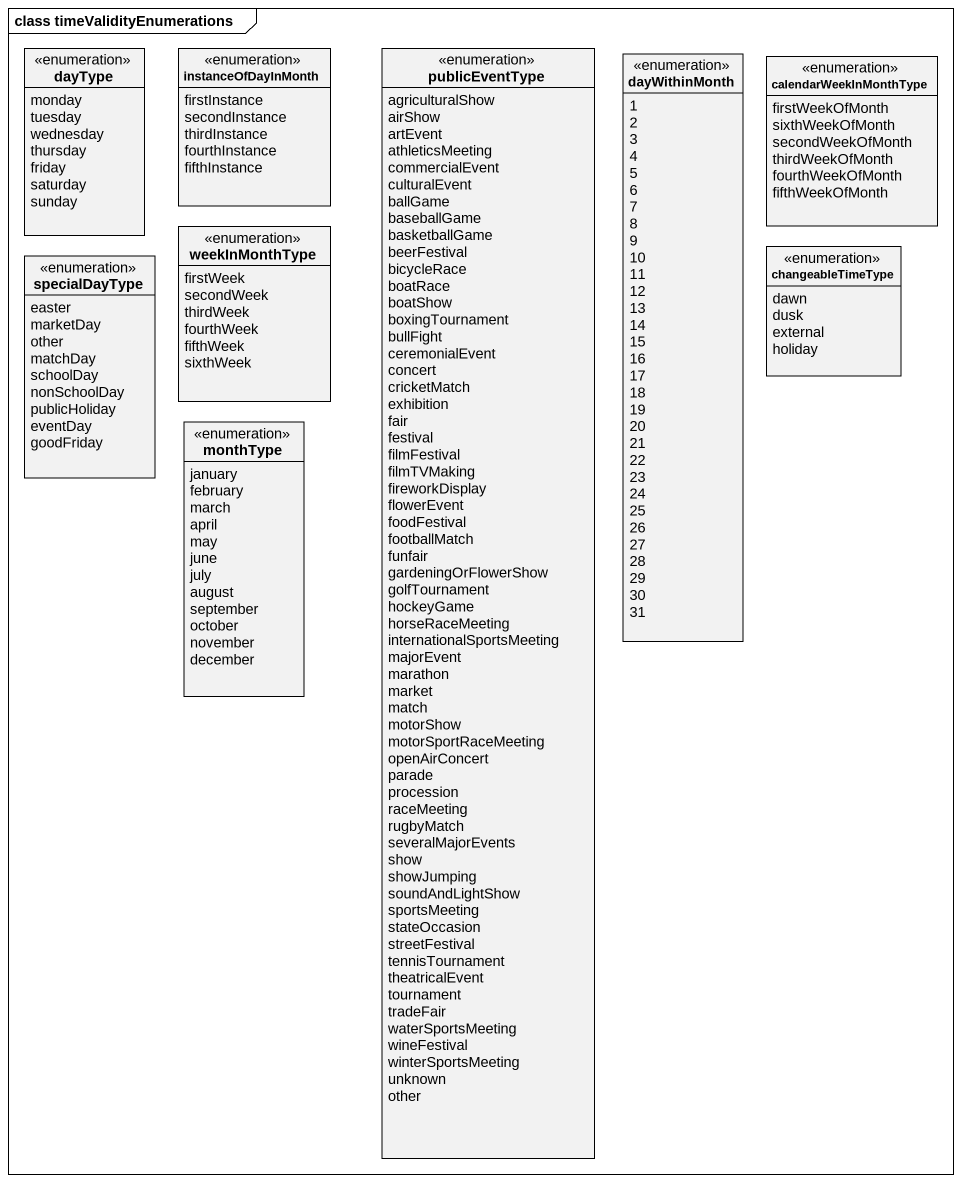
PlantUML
@startuml
mainframe class timeValidityEnumerations
hide circle
hide empty members
enum dayType {
  monday
  tuesday
  wednesday
  thursday
  friday
  saturday
  sunday
}
enum instanceOfDayInMonth {
  firstInstance
  secondInstance
  thirdInstance
  fourthInstance
  fifthInstance
}
enum publicEventType {
  agriculturalShow
  airShow
  artEvent
  athleticsMeeting
  commercialEvent
  culturalEvent
  ballGame
  baseballGame
  basketballGame
  beerFestival
  bicycleRace
  boatRace
  boatShow
  boxingTournament
  bullFight
  ceremonialEvent
  concert
  cricketMatch
  exhibition
  fair
  festival
  filmFestival
  filmTVMaking
  fireworkDisplay
  flowerEvent
  foodFestival
  footballMatch
  funfair
  gardeningOrFlowerShow
  golfTournament
  hockeyGame
  horseRaceMeeting
  internationalSportsMeeting
  majorEvent
  marathon
  market
  match
  motorShow
  motorSportRaceMeeting
  openAirConcert
  parade
  procession
  raceMeeting
  rugbyMatch
  severalMajorEvents
  show
  showJumping
  soundAndLightShow
  sportsMeeting
  stateOccasion
  streetFestival
  tennisTournament
  theatricalEvent
  tournament
  tradeFair
  waterSportsMeeting
  wineFestival
  winterSportsMeeting
  unknown
  other
}
enum dayWithinMonth {
  1
  2
  3
  4
  5
  6
  7
  8
  9
  10
  11
  12
  13
  14
  15
  16
  17
  18
  19
  20
  21
  22
  23
  24
  25
  26
  27
  28
  29
  30
  31
}
enum calendarWeekInMonthType {
  firstWeekOfMonth
  sixthWeekOfMonth
  secondWeekOfMonth
  thirdWeekOfMonth
  fourthWeekOfMonth
  fifthWeekOfMonth
}
enum specialDayType {
  easter
  marketDay
  other
  matchDay
  schoolDay
  nonSchoolDay
  publicHoliday
  eventDay
  goodFriday
}
enum weekInMonthType {
  firstWeek
  secondWeek
  thirdWeek
  fourthWeek
  fifthWeek
  sixthWeek
}
enum changeableTimeType {
  dawn
  dusk
  external
  holiday
}
enum monthType {
  january
  february
  march
  april
  may
  june
  july
  august
  september
  october
  november
  december
}
@enduml
